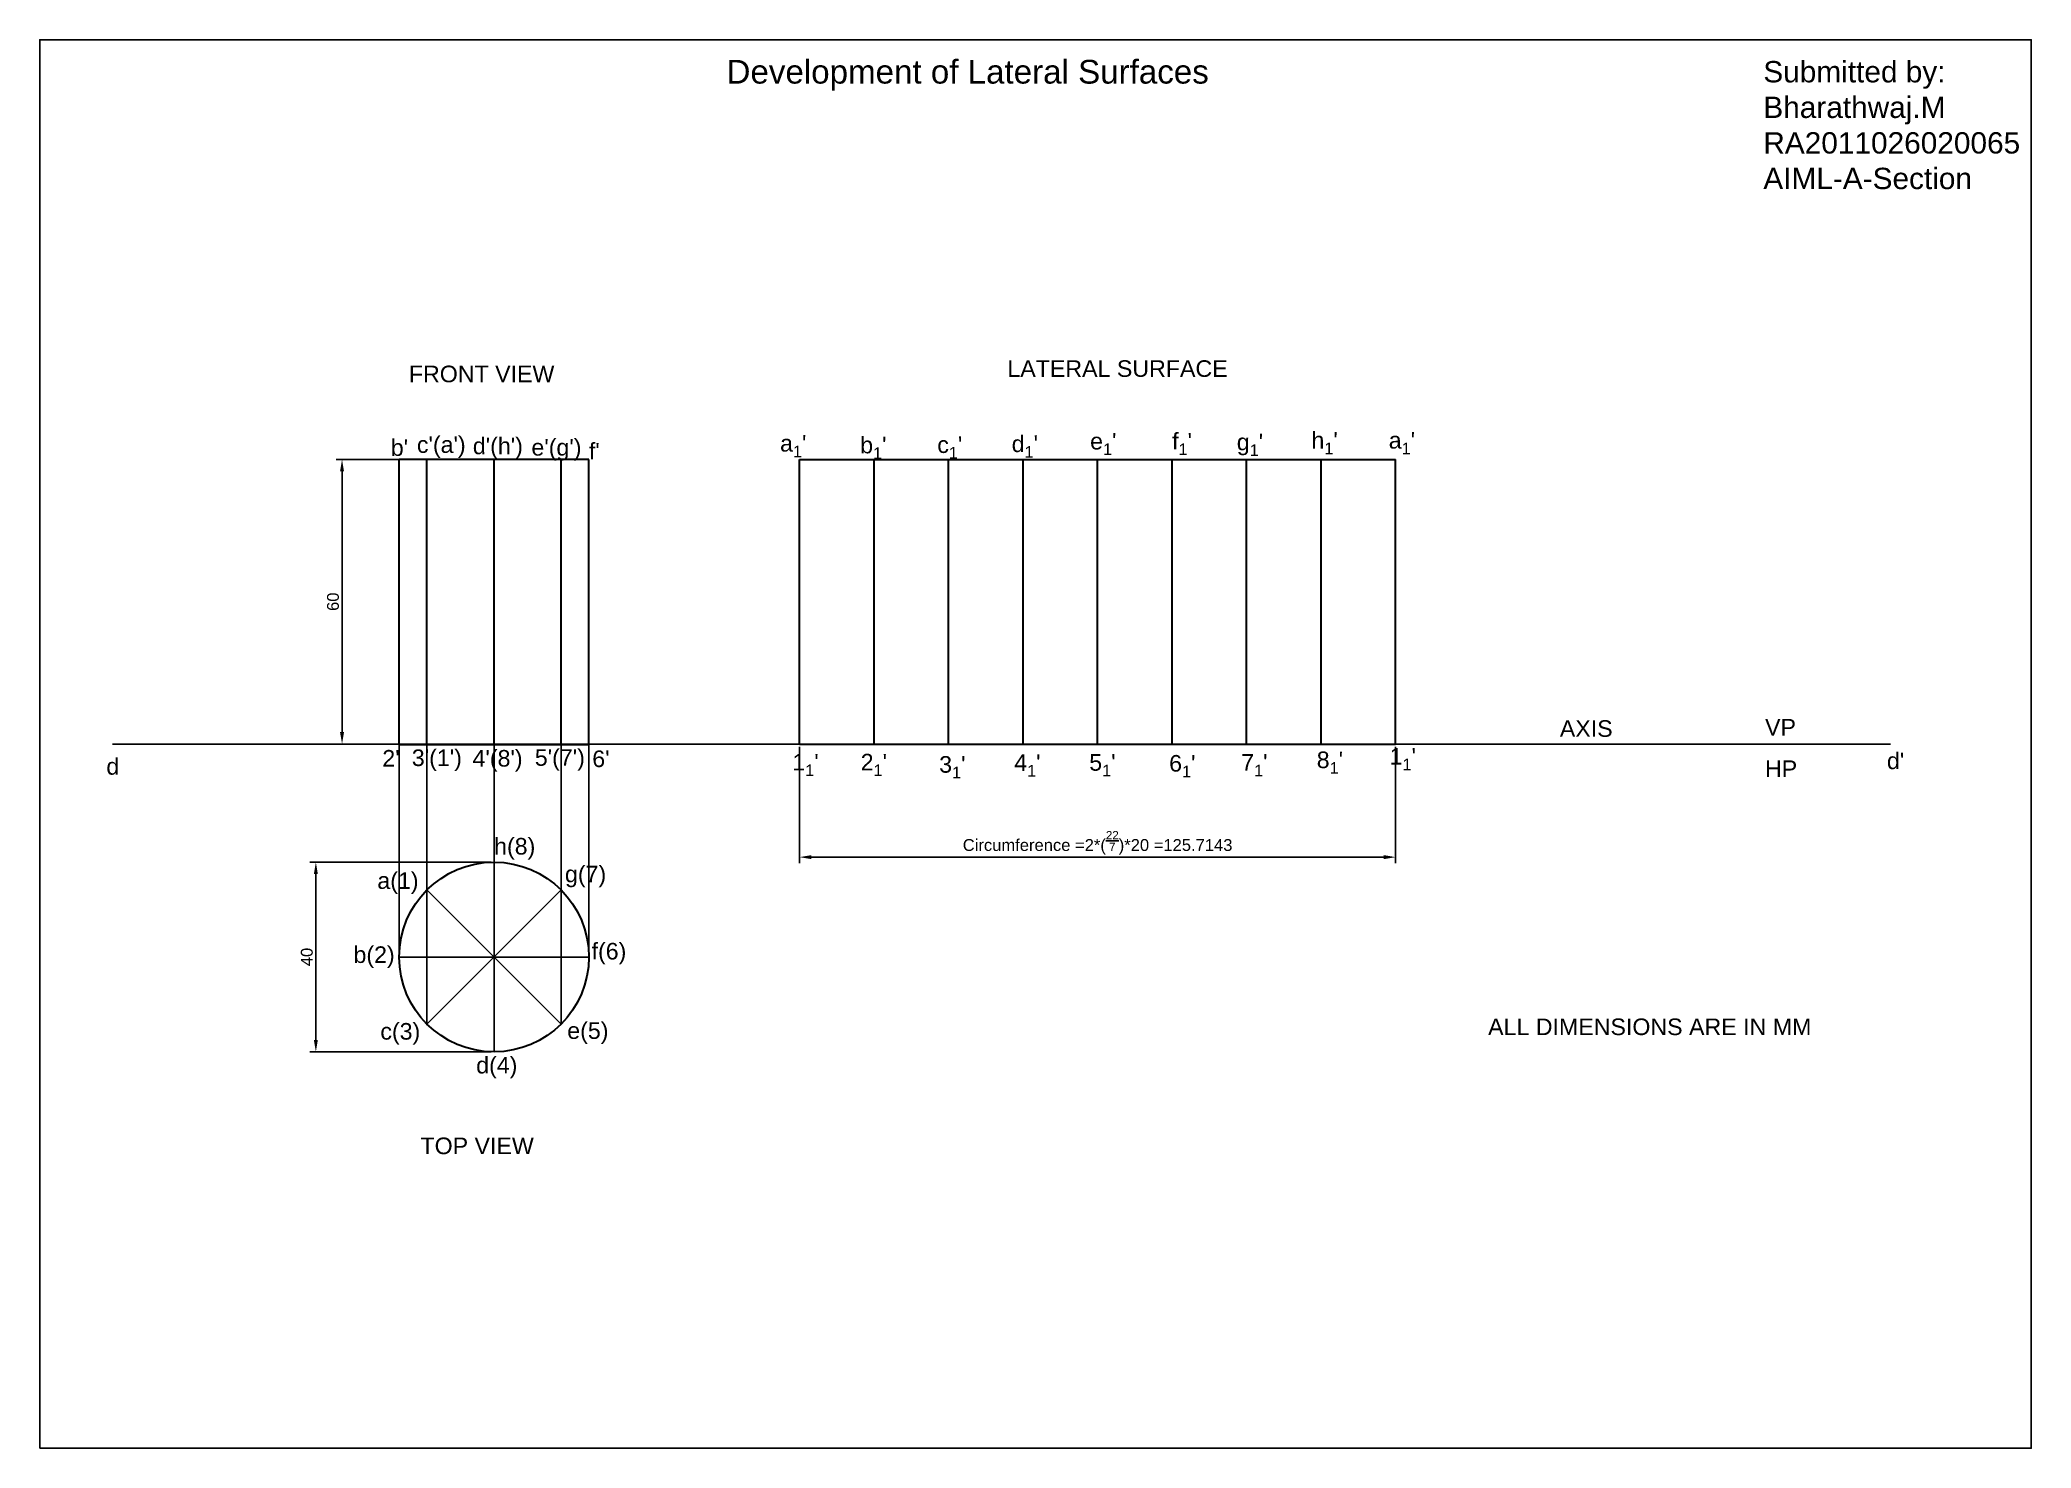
# Model space of a CAD drawing. Header units: millimetres. Extents: x 0 to 420, y 0 to 297.
import ezdxf

# ---------------------------------------------------------------- set-up
doc = ezdxf.new("R2010")
doc.units = ezdxf.units.MM
doc.styles.get("Standard").update_dxf_attribs({"font": 'arial.ttf'})
doc.dimstyles.new('ISO-25', dxfattribs={"dimtxt": 2.5, "dimasz": 2.5, "dimexe": 1.25, "dimexo": 0.625, "dimtad": 1, "dimtxsty": 'Standard', "dimcen": 2.5, "dimadec": 0, "dimazin": 0, "dimtfac": 1, "dimtmove": 0, "dimatfit": 3, "dimfxl": 1, "dimarcsym": 0})

# ---------------------------------------------------------------- blocks, each defined once
blk = doc.blocks.new('*U6')
blk.add_line((0, 0), (0, 40))
blk = doc.blocks.new('*U7')
at = {"color": 0, "linetype": 'ByBlock', "lineweight": -2, "transparency": 16777216}
blk.add_blockref('*U6', (95.8, 83.58), dxfattribs=at)
for p, rotation in [((95.8, 123.58), 180), ((109.94, 89.44), 44.99999999999999), ((109.94, 117.72), 135), ((81.65, 117.72), 225), ((81.65, 89.44), 315.0000000000001), ((115.8, 103.58), 90), ((75.8, 103.58), 270)]:
    blk.add_blockref('*U6', p, dxfattribs=dict(at, rotation=rotation))
blk = doc.blocks.new('*D8')
at = {"color": 0, "lineweight": -2, "transparency": 16777216}
for p, q in [((81.03, 208.5), (62.49, 208.5)), ((63.74, 206), (63.74, 151)), ((81.03, 148.5), (62.49, 148.5))]:
    blk.add_line(p, q, dxfattribs=at)
at = {"color": 0, "transparency": 16777216}
for points in [[(63.32, 206), (64.16, 206), (63.74, 208.5)], [(63.32, 151), (64.16, 151), (63.74, 148.5)]]:
    blk.add_solid(points, dxfattribs=at)
at = {"layer": 'Defpoints', "color": 0, "transparency": 16777216}
for p in [(81.65, 208.5), (63.74, 148.5), (81.65, 148.5)]:
    blk.add_point(p, dxfattribs=at)
at = {"color": 0, "lineweight": -2, "transparency": 16777216, "insert": (61.84, 178.5), "char_height": 2.5, "attachment_point": 5, "rotation": 90}
blk.add_mtext('60', dxfattribs=at)
blk = doc.blocks.new('*D9')
at = {"color": 0, "lineweight": -2, "transparency": 16777216}
for p, q in [((95.17, 123.58), (56.97, 123.58)), ((58.22, 121.08), (58.22, 86.08)), ((95.17, 83.58), (56.97, 83.58))]:
    blk.add_line(p, q, dxfattribs=at)
at = {"color": 0, "transparency": 16777216}
for points in [[(57.8, 121.08), (58.64, 121.08), (58.22, 123.58)], [(57.8, 86.08), (58.64, 86.08), (58.22, 83.58)]]:
    blk.add_solid(points, dxfattribs=at)
at = {"layer": 'Defpoints', "color": 0, "transparency": 16777216}
for p in [(95.8, 123.58), (58.22, 83.58), (95.8, 83.58)]:
    blk.add_point(p, dxfattribs=at)
at = {"color": 0, "lineweight": -2, "transparency": 16777216, "insert": (56.32, 103.58), "char_height": 2.5, "attachment_point": 5, "rotation": 90}
blk.add_mtext('40', dxfattribs=at)
blk = doc.blocks.new('*D10')
at = {"color": 0, "lineweight": -2, "transparency": 16777216}
for p, q in [((160.24, 147.88), (160.24, 123.39)), ((285.96, 147.88), (285.96, 123.39)), ((162.74, 124.64), (283.46, 124.64))]:
    blk.add_line(p, q, dxfattribs=at)
at = {"color": 0, "transparency": 16777216}
for points in [[(162.74, 125.06), (162.74, 124.22), (160.24, 124.64)], [(283.46, 125.06), (283.46, 124.22), (285.96, 124.64)]]:
    blk.add_solid(points, dxfattribs=at)
at = {"layer": 'Defpoints', "color": 0, "transparency": 16777216}
for p in [(160.24, 148.5), (285.96, 148.5), (285.96, 124.64)]:
    blk.add_point(p, dxfattribs=at)
at = {"color": 0, "transparency": 16777216, "insert": (223.1, 127.67), "char_height": 2.5, "attachment_point": 5}
blk.add_mtext('Circumference =2*({\\H0.7x;\\S22/7;})*20 =125.7143', dxfattribs=at)

msp = doc.modelspace()

# ---------------------------------------------------------------- linework, layer by layer
at = {"color": 3, "lineweight": 30}
for p, q in [((75.795, 148.5), (75.795, 208.5)), ((115.795, 208.5), (75.795, 208.5)), ((81.653, 148.5), (81.653, 208.5)), ((95.795, 148.5), (95.795, 208.5)), ((109.937, 148.5), (109.937, 208.5)), ((115.795, 148.5), (115.795, 208.5)), ((75.795, 148.42), (115.795, 148.42))]:
    msp.add_line(p, q, dxfattribs=at)
at = {"color": 4, "lineweight": 30}
for p, q in [((160.242, 148.5), (160.242, 208.5)), ((160.242, 208.5), (285.956, 208.5)), ((175.956, 148.5), (175.956, 208.5)), ((191.671, 148.5), (191.671, 208.5)), ((207.385, 148.5), (207.385, 208.5)), ((223.099, 148.5), (223.099, 208.5)), ((238.813, 148.5), (238.813, 208.5)), ((254.528, 148.5), (254.528, 208.5)), ((270.242, 148.5), (270.242, 208.5)), ((285.956, 148.5), (285.956, 208.5)), ((160.242, 148.5), (285.956, 148.5))]:
    msp.add_line(p, q, dxfattribs=at)
for p, q in [((15.306, 148.5), (390.306, 148.5)), ((75.795, 103.95), (75.795, 148.5)), ((81.653, 89.437), (81.653, 148.5)), ((95.795, 123.579), (95.795, 148.5)), ((109.937, 89.437), (109.937, 148.5)), ((115.795, 103.579), (115.795, 148.5))]:
    msp.add_line(p, q)
msp.add_lwpolyline([(0, 0), (420, 0), (420, 297), (0, 297)], close=True)
at = {"color": 3, "lineweight": 30}
msp.add_circle((95.795, 103.579), 20, dxfattribs=at)

# ---------------------------------------------------------------- block references
msp.add_blockref('*U7', (0, 0))

# ---------------------------------------------------------------- texts
at = {"attachment_point": 1}
for s, width, heights, insert, char_height in [('Development of Lateral Surfaces', 103.37202, [0], (144.835, 292.773), 5), ('Submitted by:\\PBharathwaj.M\\PRA2011026020065\\PAIML-A-Section', 56.49524, [0], (363.505, 292.523), 4.5), ('FRONT VIEW', 34.50849, [5.515], (77.838, 228.292), 3.5), ('LATERAL SURFACE', 58.17985, [0], (204.07, 229.426), 3.5), ("\\A1;f{\\H0.7x;\\S^ 1;}'", 9.499, [0], (238.813, 214.117), 3.5), ("\\A1;h{\\H0.7x;\\S^ 1;}'", 9.499, [0], (268.204, 214.302), 3.5), ("\\A1;a{\\H0.7x;\\S^ 1;}'", 9.499, [0], (284.506, 214.302), 3.5), ("b'", 9.499, [0], (74.025, 212.753), 3.5), ("c'(a')", 9.499, [0], (79.529, 213.391), 3.5), ("d'(h')", 9.499, [0], (91.326, 213.119), 3.5), ("e'(g')", 9.499, [0], (103.684, 212.818), 3.5), ("f'", 9.499, [0], (115.795, 212), 3.5), ("\\A1;a{\\H0.7x;\\S^ 1;}'", 9.499, [0], (156.127, 213.666), 3.5), ("\\A1;b{\\H0.7x;\\S^ 1;}'", 9.499, [0], (173.024, 213.296), 3.5), ("\\A1;c{\\H0.7x;\\S^ 1;}'", 9.499, [0], (189.287, 213.377), 3.5), ("\\A1;d{\\H0.7x;\\S^ 1;}'", 9.499, [0], (204.977, 213.562), 3.5), ("\\A1;e{\\H0.7x;\\S^ 1;}'", 9.499, [0], (221.521, 214.117), 3.5), ("\\A1;g{\\H0.7x;\\S^ 1;}'", 9.499, [0], (252.458, 213.932), 3.5), ('{\\C1;AXIS}', 46.17886, [0], (320.588, 153.512), 3.5), ('VP', 46.17886, [0], (363.875, 153.784), 3.5), ("2'", 9.499, [0], (72.235, 147.232), 3.5), ("3'(1')", 9.499, [0], (78.464, 147.351), 3.5), ("4'(8')", 9.499, [0], (91.264, 147.232), 3.5), ("5'(7')", 9.499, [0], (104.399, 147.4), 3.5), ("6'", 9.499, [0], (116.516, 147.135), 3.5), ("\\A1;1{\\H0.7x;\\S^ 1;}'", 9.499, [0], (284.692, 147.657), 3.5), ('d', 9.499, [0], (14.032, 145.531), 3.5), ("\\A1;1{\\H0.7x;\\S^ 1;}'", 9.499, [0], (158.721, 146.425), 3.5), ("\\A1;2{\\H0.7x;\\S^ 1;}'", 9.499, [0], (173.131, 146.425), 3.5), ("\\A1;3{\\H0.7x;\\S^ 1;}'", 9.499, [0], (189.688, 145.953), 3.5), ("\\A1;4{\\H0.7x;\\S^ 1;}'", 9.499, [0], (205.508, 146.321), 3.5), ("\\A1;5{\\H0.7x;\\S^ 1;}'", 9.499, [0], (221.335, 146.362), 3.5), ("\\A1;6{\\H0.7x;\\S^ 1;}'", 9.499, [0], (238.193, 146.176), 3.5), ("\\A1;7{\\H0.7x;\\S^ 1;}'", 9.499, [0], (253.384, 146.362), 3.5), ("\\A1;8{\\H0.7x;\\S^ 1;}'", 9.499, [0], (269.316, 146.917), 3.5), ('HP', 46.17886, [0], (363.861, 145.043), 3.5), ("d'", 9.499, [0], (389.577, 146.707), 3.5), (' h(8)', 11.10598, [5.337], (94.456, 128.685), 3.5), (' g(7)', 11.10598, [7.21], (109.402, 122.827), 3.5), ('a(1)', 9.499, [0], (71.187, 121.443), 3.5), ('b(2)', 9.499, [0], (66.155, 105.823), 3.5), (' f(6)', 9.499, [0], (115.012, 106.558), 3.5), ('c(3)', 9.499, [0], (71.821, 89.655), 3.5), ('e(5)', 9.499, [0], (111.242, 89.808), 3.5), ('{\\C1;ALL DIMENSIONS ARE IN MM}', 72.50572, [4.257], (305.458, 90.611), 3.5), ('d(4)', 9.499, [0], (92.032, 82.524), 3.5), ('TOP VIEW', 48.23221, [0], (80.283, 65.507), 3.5)]:
    msp.add_mtext_dynamic_manual_height_columns(s, width=width, gutter_width=12.5, heights=heights, dxfattribs=dict(at, insert=insert, char_height=char_height))

# ---------------------------------------------------------------- dimensions: what is measured, and where the dimension line sits
at = {"lineweight": -2}
dim = msp.add_linear_dim(base=(63.74, 148.5), p1=(81.653, 208.5), p2=(81.653, 148.5), angle=90, dimstyle='ISO-25', dxfattribs=at)
dim.commit()
dim.dimension.update_dxf_attribs({"geometry": '*D8', "text_midpoint": (63.74, 178.5), "dimtype": 160})
dim = msp.add_linear_dim(base=(285.956, 124.64), p1=(160.242, 148.5), p2=(285.956, 148.5), text='Circumference =2*({\\H0.7x;\\S22/7;})*20 =125.7143', dimstyle='ISO-25')
dim.commit()
dim.dimension.update_dxf_attribs({"geometry": '*D10', "text_midpoint": (223.099, 127.666)})
dim = msp.add_linear_dim(base=(58.219, 83.579), p1=(95.795, 123.579), p2=(95.795, 83.579), angle=90, dimstyle='ISO-25', dxfattribs=at)
dim.commit()
dim.dimension.update_dxf_attribs({"geometry": '*D9', "text_midpoint": (56.317, 103.579)})

doc.saveas('drawing.dxf')
